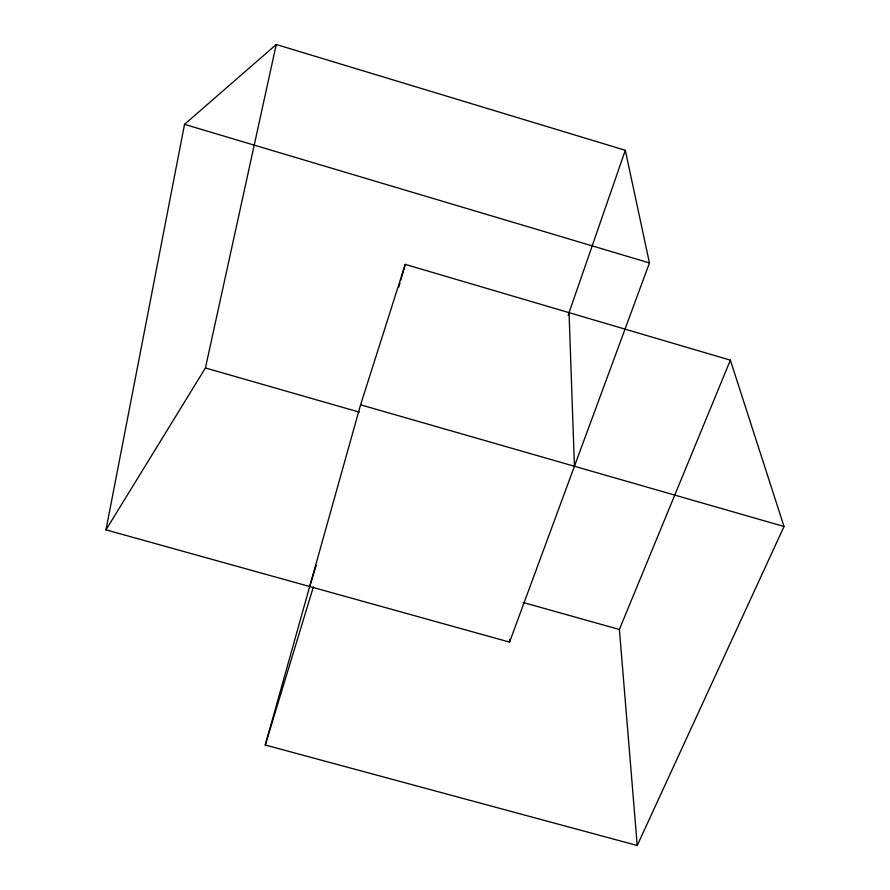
<?xml version="1.0" encoding="UTF-8"?>
<svg xmlns="http://www.w3.org/2000/svg" width="890" height="890" viewBox="0 0 890 890"><rect width="100%" height="100%" fill="white"/><g stroke="black" fill="none" stroke-linecap="round" stroke-linejoin="round"><path stroke-width="1.33" d="M509.547 642.113L649.455 262.939L625.303 150.288L276.256 44.5L184.53 124.355L105.977 529.861L509.547 642.113L509.692 639.343M105.977 529.861L205.434 367.971L276.256 44.5M265.264 745.019L360.584 404.817L405.239 264.386L730.367 360.161L784.023 526.491L637.229 845.5L265.264 745.019L313.358 586.966M398.865 286.981L399.988 282.998M400.734 280.339L405.239 264.386M309.675 586.51L316.217 565.35M568.154 315.26L625.303 150.288M637.229 845.5L619.384 629.475L730.367 360.161M523.198 602.519L619.384 629.475M360.584 404.817L784.023 526.491M205.434 367.971L359.26 412.115M184.53 124.355L649.455 262.939M569.055 312.646L574.439 466.26"/></g></svg>
